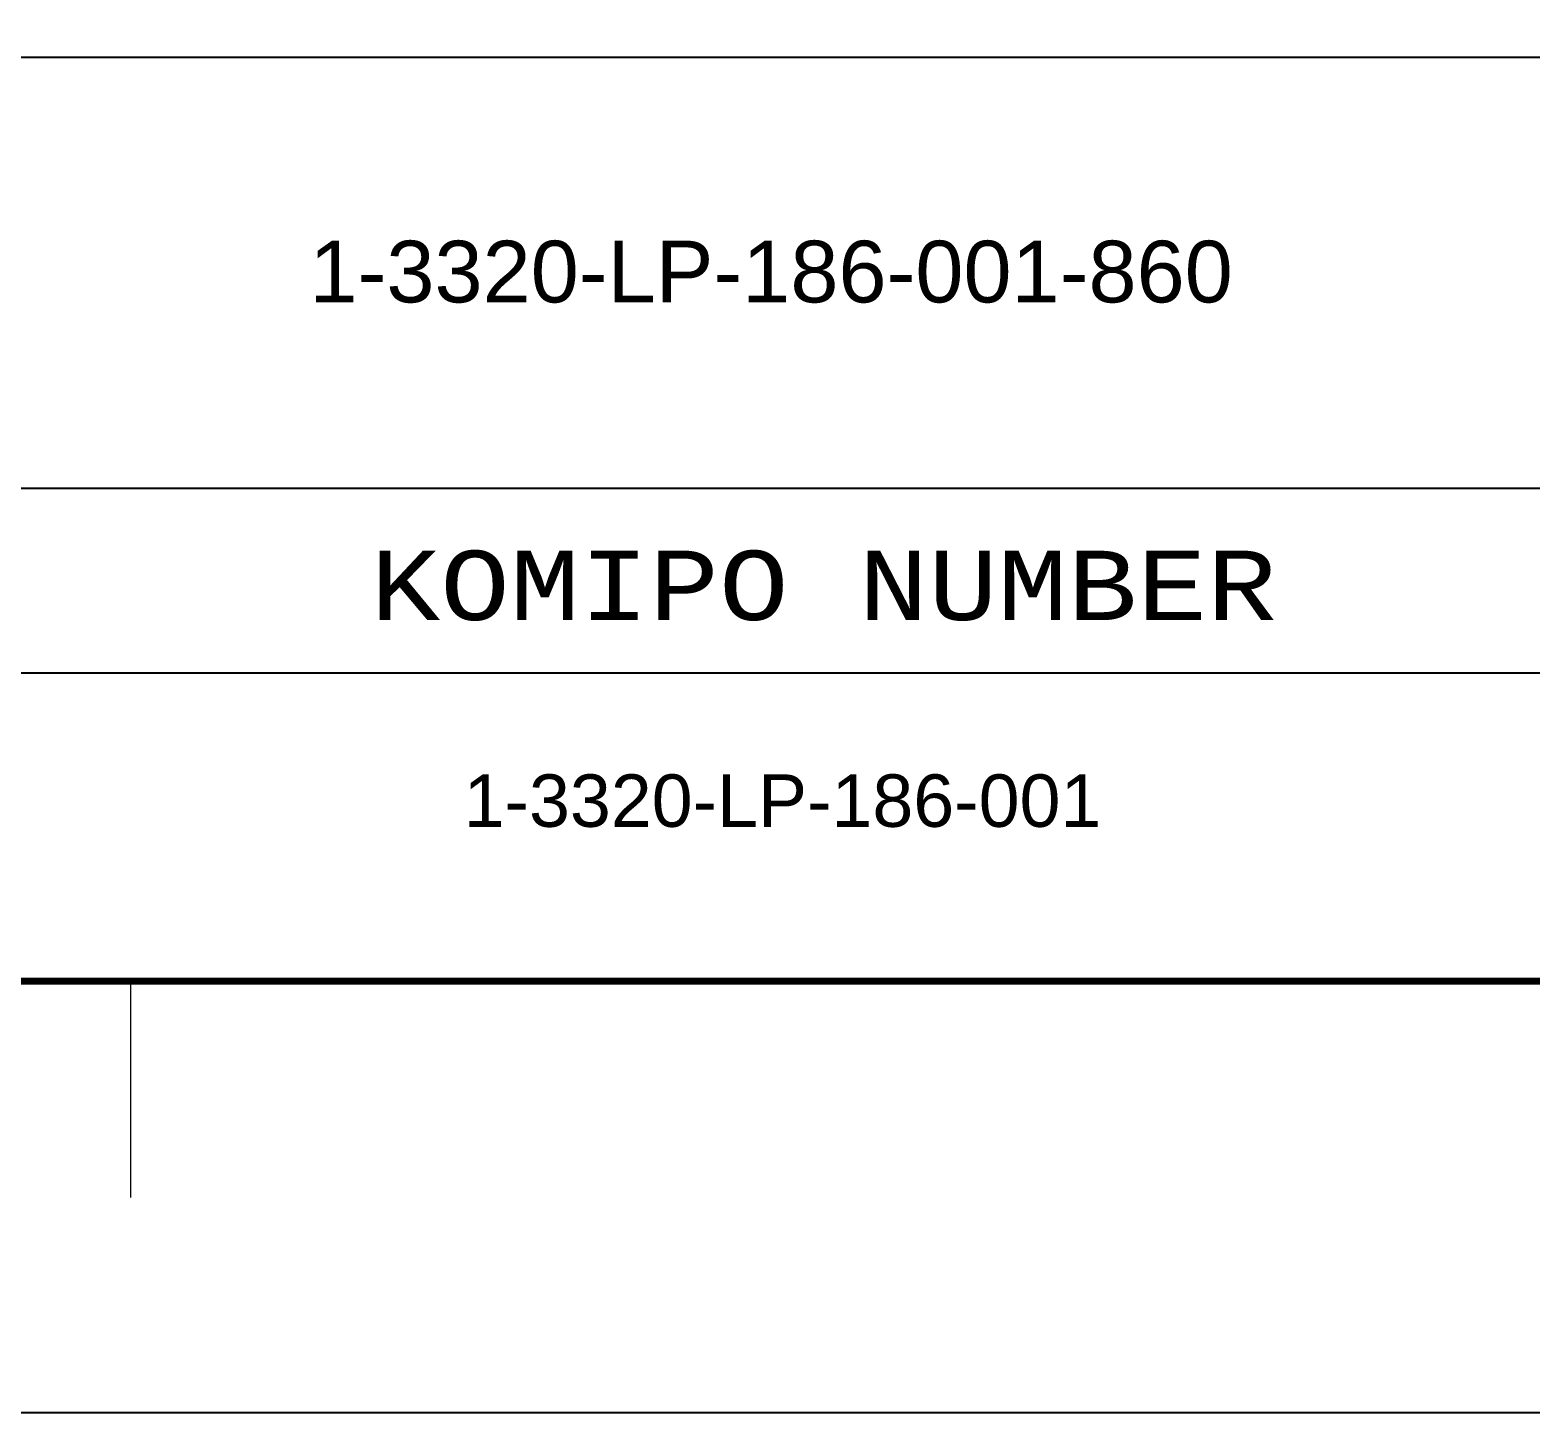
# Model space of a CAD drawing. Header units: inches. Extents: x 0 to 841, y 0 to 594.
# Drawn here: x 724.74 to 773.41, y 0 to 44.83 of the extents above; entities that cross this region are included whole.
import ezdxf
from ezdxf.enums import TextEntityAlignment as Align

# ---------------------------------------------------------------- set-up
doc = ezdxf.new("R2010")
doc.units = ezdxf.units.IN
doc.header["$MEASUREMENT"] = 0
doc.layers.add('BG Border', color=7, linetype='Continuous')
doc.layers.add('FRAME', color=7, linetype='Continuous')
doc.styles.add('Arial', font='arial.ttf')
doc.styles.add('Courier New', font='cour.ttf')

msp = doc.modelspace()

# ---------------------------------------------------------------- linework, layer by layer
at = {"layer": 'BG Border', "color": 7, "linetype": 'Continuous', "lineweight": 25}
for p, q in [((827.000006, 43.939932), (677.000006, 43.939932)), ((827.000006, 29.967363), (677.000006, 29.967363)), ((827.000006, 23.979863), (677.000006, 23.979863)), ((841.000002, 2e-06), (2e-06, 2e-06))]:
    msp.add_line(p, q, dxfattribs=at)
at = {"layer": 'BG Border', "color": 3, "linetype": 'Continuous', "lineweight": 120}
msp.add_line((827.000002, 14.000002), (35.000002, 14.000002), dxfattribs=at)
at = {"layer": 'BG Border', "color": 7, "linetype": 'Continuous', "lineweight": 13}
msp.add_line((728.000002, 14.000002), (728.000002, 6.982085), dxfattribs=at)
at = {"layer": 'BG Border', "color": 3, "linetype": 'Continuous', "lineweight": 120}
msp.add_lwpolyline([(827.000002, 580.000002), (35.000002, 580.000002), (35.000002, 14.000002), (827.000002, 14.000002)], close=True, dxfattribs=at)

# ---------------------------------------------------------------- texts
at = {"layer": 'BG Border', "color": 7, "style": 'Courier New', "width": 1.002506}
msp.add_text('KOMIPO NUMBER', height=2.25, dxfattribs=at).set_placement((750.470096, 26.828748), align=Align.MIDDLE)
at = {"layer": 'FRAME', "color": 2, "style": 'Arial', "width": 1.004063}
for s, height, p in [('1-3320-LP-186-001-860', 2, (733.8, 36)), ('1-3320-LP-186-001', 1.7, (738.8, 19))]:
    msp.add_text(s, height=height, dxfattribs=at).set_placement(p)

doc.saveas('drawing.dxf')
